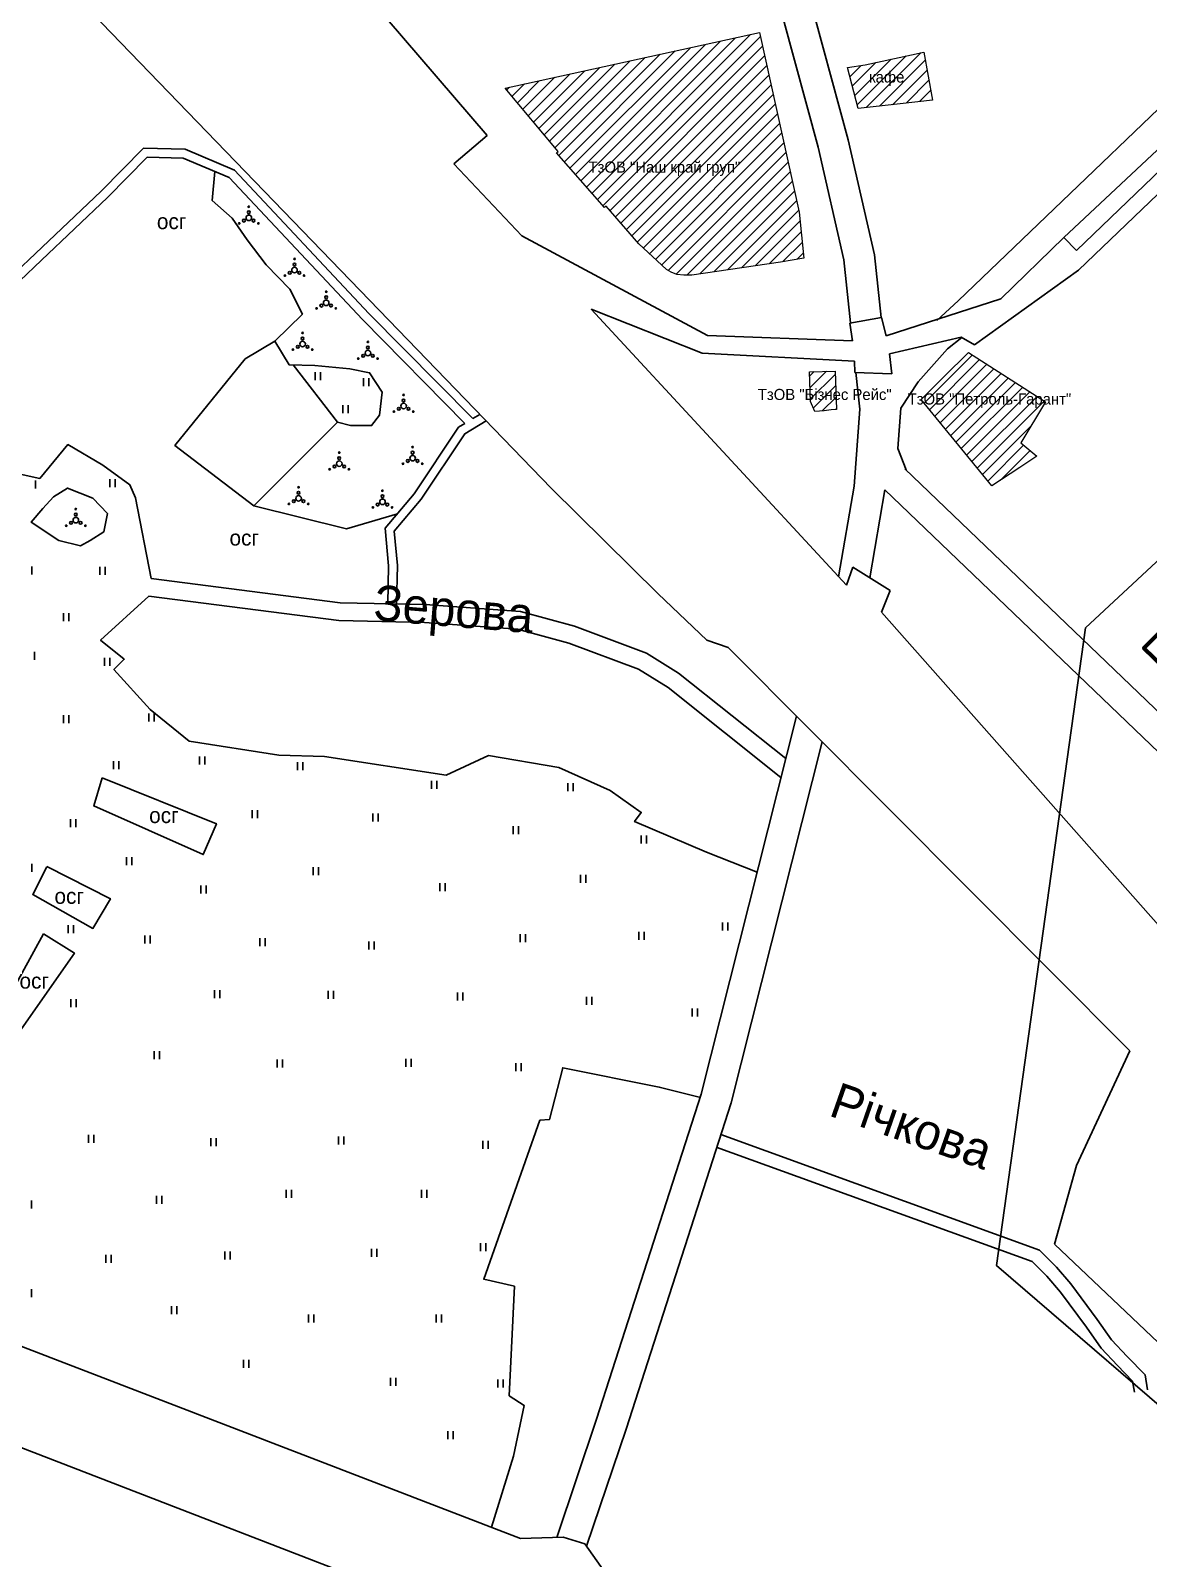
# Model space of a CAD drawing. Header units: millimetres. Extents: x 1379499 to 1411715, y 5652947 to 5671991.
# Drawn here: x 1402561 to 1403064, y 5659827 to 5660514 of the extents above; entities that cross this region are included whole.
import ezdxf
from ezdxf.enums import TextEntityAlignment as Align

# ---------------------------------------------------------------- set-up
doc = ezdxf.new("R2010")
doc.units = ezdxf.units.MM
doc.layers.add('_5Інше', color=252, linetype='Continuous', lineweight=25)
for name, color, linetype in [('вулиці', 7, 'Continuous'), ('ВулНазва', 7, 'Continuous'), ('межа по генплану', 7, 'Continuous'), ('на область', 5, 'Continuous')]:
    doc.layers.add(name, color=color, linetype=linetype)
picture_1 = doc.add_image_def('image1.bmp', size_in_pixel=(3370, 2384))
pattern_1 = [(45, (19203.3615, -9190.9644), (-2.6516504294, 2.6516504294), [])]

# ---------------------------------------------------------------- blocks, each defined once
blk = doc.blocks.new('ТуріяВодоох')
at = {"layer": '_5Інше', "color": 140}
blk.add_lwpolyline([(46794, 26148), (46913, 26470), (46854, 26483), (46712, 26500), (46792, 26790), (46939, 26743), (46986, 26762), (47000, 26832), (46966, 26845), (46866, 26931), (46906, 27218), (47118, 27415), (47272, 27533)], dxfattribs=at)
blk = doc.blocks.new('ЛвЗд')
at = {"layer": '_5Інше', "color": 204, "linetype": 'Continuous'}
for points in [[(46321.086, 27642.838), (46667.679, 27279.893)], [(46595.193, 27491.376), (46639.835, 27438.736)], [(46904.693, 27385.476), (46996.861, 27472.85)], [(47002.617, 27468.426), (46905.533, 27376.551)], [(46639.835, 27438.736), (46624.823, 27426.054)], [(46624.823, 27426.054), (46655.207, 27393.55)], [(46655.207, 27393.55), (46738.483, 27348.181)], [(46870.527, 27363.861), (46899.116, 27391.327)], [(46899.116, 27391.327), (46904.693, 27385.476)], [(46905.533, 27376.551), (46858.521, 27343.247)], [(46736.059, 27340.234), (46686.163, 27360.38)], [(46686.163, 27360.38), (46800.394, 27235.502)], [(46818.787, 27347.538), (46870.527, 27363.861)], [(46802.557, 27353.377), (46816.843, 27355.805)], [(46803.698, 27345.344), (46802.557, 27353.377)], [(46816.843, 27355.805), (46818.787, 27347.538)], [(46738.483, 27348.181), (46803.698, 27345.344)], [(46852.59, 27346.781), (46820.251, 27339.406)], [(46858.521, 27343.247), (46852.59, 27346.781)], [(46804.499, 27336.235), (46736.059, 27340.234)], [(46820.251, 27339.406), (46821.265, 27330.416)], [(46804.717, 27331.092), (46804.499, 27336.235)], [(46821.265, 27330.416), (46804.717, 27331.092)], [(46667.679, 27279.893), (46715.612, 27232.099)], [(46800.394, 27235.502), (46803.284, 27243.625)], [(46803.284, 27243.625), (46820, 27233)], [(46715.612, 27232.099), (46737.283, 27211.16)], [(46820, 27233), (46816.039, 27223.269)], [(46816.039, 27223.269), (46962.697, 27055.379)], [(46737.283, 27211.16), (46746.894, 27207.779)], [(46746.894, 27207.779), (46926.561, 27025.244)], [(46651.062, 26807.482), (45900.297, 27101.475)], [(46668.483, 26754.579), (45799.712, 27096.204)], [(46926.561, 27025.244), (46902.323, 26973.748)], [(46902.323, 26973.748), (46892.247, 26938.424)], [(46892.247, 26938.424), (47129.628, 26710.585)], [(46670.351, 26807.92), (46651.062, 26807.482)], [(46680.06, 26804.792), (46670.351, 26807.92)], [(46689, 26792), (46680.06, 26804.792)]]:
    blk.add_lwpolyline(points, dxfattribs=at)

msp = doc.modelspace()

# ---------------------------------------------------------------- hatches: boundary and pattern name
at = {"layer": 'вулиці', "lineweight": -2}
h = msp.add_hatch(dxfattribs=at)
h.set_pattern_fill('ANSI31', color=2, scale=30, style=0)
h.set_pattern_definition(pattern_1)
h.paths.add_polyline_path([(1402774.66, 5660488.42), (1402798.55, 5660459.91), (1402797.81, 5660459.25), (1402819.34, 5660434.65), (1402820.09, 5660435.31), (1402834.82, 5660418.35), (1402847.31, 5660406.83), (1402849.44, 5660405.57), (1402851.89, 5660404.59), (1402855.09, 5660404.23), (1402858.69, 5660404.35), (1402898.67, 5660410.2), (1402909.04, 5660411.92), (1402906.95, 5660432.55), (1402889.17, 5660513.41)])
h.paths.add_polyline_path([(1402798.02, 5660448.6), (1402894.69, 5660448.6), (1402894.69, 5660456.1), (1402798.02, 5660456.1)], flags=25)
h = msp.add_hatch(dxfattribs=at)
h.set_pattern_fill('ANSI31', color=2, scale=30, style=0)
h.set_pattern_definition(pattern_1)
h.paths.add_polyline_path([(1402936.74, 5660498.93), (1402928.79, 5660497.67), (1402933.48, 5660479.29), (1402949.74, 5660481.04), (1402960.45, 5660482.33), (1402967.06, 5660483), (1402963.06, 5660504.65)])
h.paths.add_polyline_path([(1402936.42, 5660490.33), (1402956.42, 5660490.33), (1402956.42, 5660495.33), (1402936.42, 5660495.33)], flags=24)
h = msp.add_hatch(dxfattribs=at)
h.set_pattern_fill('ANSI31', color=2, scale=30, style=0)
h.set_pattern_definition(pattern_1)
h.paths.add_polyline_path([(1402983.15, 5660369.54), (1402972.08, 5660358.47), (1402961.9, 5660348.28), (1402993.71, 5660309.45), (1403006.29, 5660317.76), (1403013.95, 5660322.83), (1403006.73, 5660328.82), (1403017.89, 5660347.26)])
h.paths.add_polyline_path([(1402941.78, 5660344.11), (1403043.45, 5660344.11), (1403043.45, 5660351.61), (1402941.78, 5660351.61)], flags=9)
h = msp.add_hatch(dxfattribs=at)
h.set_pattern_fill('ANSI31', color=2, scale=30, style=0)
h.set_pattern_definition(pattern_1)
h.paths.add_polyline_path([(1402923.14, 5660361.13), (1402911.67, 5660360.81), (1402912.03, 5660347.44), (1402914.02, 5660342.88), (1402918.26, 5660343.31), (1402921.37, 5660343.65), (1402923.79, 5660343.87)])
h.paths.add_polyline_path([(1402875.17, 5660347.02), (1402961.84, 5660347.02), (1402961.84, 5660354.52), (1402875.17, 5660354.52)], flags=9)

# ---------------------------------------------------------------- linework, layer by layer
at = {"layer": 'вулиці', "color": 7}
for p, q in [((1402689.17, 5660357.01), (1402689.17, 5660360.61)), ((1402691.57, 5660357.01), (1402691.57, 5660360.61)), ((1402711.04, 5660354.36), (1402711.04, 5660357.96)), ((1402713.44, 5660354.36), (1402713.44, 5660357.96)), ((1402701.67, 5660342.19), (1402701.67, 5660345.79)), ((1402704.07, 5660342.19), (1402704.07, 5660345.79)), ((1402563.32, 5660308.33), (1402563.32, 5660311.93)), ((1402596.87, 5660308.88), (1402596.87, 5660312.48)), ((1402599.27, 5660308.88), (1402599.27, 5660312.48)), ((1402561.67, 5660269.65), (1402561.67, 5660273.25)), ((1402592.28, 5660269.44), (1402592.28, 5660273.04)), ((1402594.68, 5660269.44), (1402594.68, 5660273.04)), ((1402575.98, 5660248.57), (1402575.98, 5660252.17)), ((1402578.38, 5660248.57), (1402578.38, 5660252.17)), ((1402562.92, 5660231.16), (1402562.92, 5660234.76)), ((1402594.36, 5660228.45), (1402594.36, 5660232.05)), ((1402596.76, 5660228.45), (1402596.76, 5660232.05)), ((1402614.42, 5660203.54), (1402614.42, 5660207.14)), ((1402616.82, 5660203.54), (1402616.82, 5660207.14)), ((1402575.98, 5660202.78), (1402575.98, 5660206.38)), ((1402578.38, 5660202.78), (1402578.38, 5660206.38)), ((1402637.19, 5660184.13), (1402637.19, 5660187.73)), ((1402639.59, 5660184.13), (1402639.59, 5660187.73)), ((1402598.54, 5660182.04), (1402598.54, 5660185.64)), ((1402600.94, 5660182.04), (1402600.94, 5660185.64)), ((1402681.28, 5660181.6), (1402681.28, 5660185.2)), ((1402683.68, 5660181.6), (1402683.68, 5660185.2)), ((1402741.54, 5660173.18), (1402741.54, 5660176.78)), ((1402743.94, 5660173.18), (1402743.94, 5660176.78)), ((1402802.91, 5660172.15), (1402802.91, 5660175.75)), ((1402805.31, 5660172.15), (1402805.31, 5660175.75)), ((1402579.11, 5660155.89), (1402579.11, 5660159.49)), ((1402581.51, 5660155.89), (1402581.51, 5660159.49)), ((1402660.83, 5660160), (1402660.83, 5660163.6)), ((1402663.23, 5660160), (1402663.23, 5660163.6)), ((1402715.18, 5660158.44), (1402715.18, 5660162.04)), ((1402717.58, 5660158.44), (1402717.58, 5660162.04)), ((1402778.31, 5660152.8), (1402778.31, 5660156.4)), ((1402780.71, 5660152.8), (1402780.71, 5660156.4)), ((1402835.89, 5660148.61), (1402835.89, 5660152.21)), ((1402838.29, 5660148.61), (1402838.29, 5660152.21)), ((1402561.66, 5660135.86), (1402561.66, 5660139.46)), ((1402604.39, 5660138.78), (1402604.39, 5660142.38)), ((1402606.79, 5660138.78), (1402606.79, 5660142.38)), ((1402688.3, 5660134.31), (1402688.3, 5660137.91)), ((1402690.7, 5660134.31), (1402690.7, 5660137.91)), ((1402808.67, 5660130.83), (1402808.67, 5660134.43)), ((1402811.07, 5660130.83), (1402811.07, 5660134.43)), ((1402637.75, 5660126.14), (1402637.75, 5660129.74)), ((1402640.15, 5660126.14), (1402640.15, 5660129.74)), ((1402745.33, 5660127.17), (1402745.33, 5660130.77)), ((1402747.73, 5660127.17), (1402747.73, 5660130.77)), ((1402578.06, 5660108.24), (1402578.06, 5660111.84)), ((1402580.46, 5660108.24), (1402580.46, 5660111.84)), ((1402872.54, 5660109.39), (1402872.54, 5660112.99)), ((1402874.94, 5660109.39), (1402874.94, 5660112.99)), ((1402612.62, 5660103.57), (1402612.62, 5660107.17)), ((1402615.02, 5660103.57), (1402615.02, 5660107.17)), ((1402664.34, 5660102.4), (1402664.34, 5660106)), ((1402666.74, 5660102.4), (1402666.74, 5660106)), ((1402713.43, 5660100.94), (1402713.43, 5660104.54)), ((1402715.83, 5660100.94), (1402715.83, 5660104.54)), ((1402781.45, 5660104.16), (1402781.45, 5660107.76)), ((1402783.85, 5660104.16), (1402783.85, 5660107.76)), ((1402834.84, 5660105.21), (1402834.84, 5660108.81)), ((1402837.24, 5660105.21), (1402837.24, 5660108.81)), ((1402579.32, 5660075.01), (1402579.32, 5660078.61)), ((1402581.72, 5660075.01), (1402581.72, 5660078.61)), ((1402643.88, 5660079.05), (1402643.88, 5660082.65)), ((1402646.28, 5660079.05), (1402646.28, 5660082.65)), ((1402695.02, 5660078.76), (1402695.02, 5660082.36)), ((1402697.42, 5660078.76), (1402697.42, 5660082.36)), ((1402753.3, 5660077.92), (1402753.3, 5660081.52)), ((1402755.7, 5660077.92), (1402755.7, 5660081.52)), ((1402811.29, 5660075.92), (1402811.29, 5660079.52)), ((1402813.69, 5660075.92), (1402813.69, 5660079.52)), ((1402858.92, 5660070.7), (1402858.92, 5660074.3)), ((1402861.32, 5660070.7), (1402861.32, 5660074.3)), ((1402616.77, 5660051.49), (1402616.77, 5660055.09)), ((1402619.17, 5660051.49), (1402619.17, 5660055.09)), ((1402672.12, 5660047.81), (1402672.12, 5660051.41)), ((1402674.52, 5660047.81), (1402674.52, 5660051.41)), ((1402730.06, 5660048.06), (1402730.06, 5660051.66)), ((1402732.46, 5660048.06), (1402732.46, 5660051.66)), ((1402779.5, 5660046.22), (1402779.5, 5660049.82)), ((1402781.9, 5660046.22), (1402781.9, 5660049.82)), ((1402587.26, 5660013.9), (1402587.26, 5660017.5)), ((1402589.66, 5660013.9), (1402589.66, 5660017.5)), ((1402642.23, 5660012.42), (1402642.23, 5660016.02)), ((1402644.63, 5660012.42), (1402644.63, 5660016.02)), ((1402699.79, 5660013.16), (1402699.79, 5660016.76)), ((1402702.19, 5660013.16), (1402702.19, 5660016.76)), ((1402764.74, 5660011.21), (1402764.74, 5660014.81)), ((1402767.14, 5660011.21), (1402767.14, 5660014.81)), ((1402561.62, 5659984.41), (1402561.62, 5659988.01)), ((1402617.9, 5659986.51), (1402617.9, 5659990.11)), ((1402620.3, 5659986.51), (1402620.3, 5659990.11)), ((1402676.19, 5659989.09), (1402676.19, 5659992.69)), ((1402678.59, 5659989.09), (1402678.59, 5659992.69)), ((1402737.07, 5659989.09), (1402737.07, 5659992.69)), ((1402739.47, 5659989.09), (1402739.47, 5659992.69)), ((1402714.56, 5659962.56), (1402714.56, 5659966.16)), ((1402716.96, 5659962.56), (1402716.96, 5659966.16)), ((1402763.63, 5659965.14), (1402763.63, 5659968.74)), ((1402766.03, 5659965.14), (1402766.03, 5659968.74)), ((1402595.02, 5659959.98), (1402595.02, 5659963.58)), ((1402597.42, 5659959.98), (1402597.42, 5659963.58)), ((1402648.52, 5659961.45), (1402648.52, 5659965.05)), ((1402650.92, 5659961.45), (1402650.92, 5659965.05)), ((1402561.63, 5659944.5), (1402561.63, 5659948.1)), ((1402624.54, 5659936.76), (1402624.54, 5659940.36)), ((1402626.94, 5659936.76), (1402626.94, 5659940.36)), ((1402686.15, 5659933.07), (1402686.15, 5659936.67)), ((1402688.55, 5659933.07), (1402688.55, 5659936.67)), ((1402743.71, 5659933.07), (1402743.71, 5659936.67)), ((1402746.11, 5659933.07), (1402746.11, 5659936.67)), ((1402657.03, 5659912.69), (1402657.03, 5659916.29)), ((1402659.43, 5659912.69), (1402659.43, 5659916.29)), ((1402723.08, 5659904.58), (1402723.08, 5659908.18)), ((1402725.48, 5659904.58), (1402725.48, 5659908.18)), ((1402771.41, 5659903.84), (1402771.41, 5659907.44)), ((1402773.81, 5659903.84), (1402773.81, 5659907.44)), ((1402748.9, 5659880.62), (1402748.9, 5659884.22)), ((1402751.3, 5659880.62), (1402751.3, 5659884.22))]:
    msp.add_line(p, q, dxfattribs=at)
for points in [[(1402312.86, 5662707.03), (1402346.71, 5662570.16), (1402380.67, 5662446.64), (1402432.22, 5662257.59), (1402468.75, 5662123.01), (1402537.46, 5661874.37), (1402588.91, 5661674.65), (1402659.86, 5661417.03), (1402703.44, 5661254.47), (1402736.19, 5661132.74), (1402807.64, 5660861.65), (1402838.48, 5660747.23), (1402868.27, 5660635.63), (1402915.5, 5660461.81), (1402927.12, 5660411.15), (1402930.12, 5660382.77)], [(1403026.15, 5660421.23), (1403128.81, 5660517.33), (1403398.49, 5660783.29), (1403449.18, 5660835.85), (1403591.02, 5660968.49), (1403781.5, 5661159.63), (1403999.12, 5661377.83), (1404044.56, 5661437.26), (1404109.46, 5661525.98), (1404173.77, 5661619.23), (1404230.91, 5661703.81)], [(1402978.55, 5660392.69), (1403119.05, 5660527.36), (1403369.7, 5660774.56)], [(1402887.81, 5660617.09), (1402929.09, 5660465.21), (1402940.95, 5660413.46), (1402943.94, 5660385.2)], [(1402978.55, 5660392.69), (1402968.99, 5660383.9)], [(1402930.91, 5660375.34), (1402930.98, 5660374.69)], [(1402946.11, 5660376.98), (1402946.03, 5660377.17)], [(1402955.1, 5660316.62), (1402951.44, 5660326.31), (1402952.71, 5660344.42), (1402960.54, 5660356.25), (1402973.72, 5660371.13), (1402980.19, 5660376.24)], [(1402932.49, 5660360.43), (1402934.23, 5660343.97), (1402931.68, 5660309.42), (1402924.73, 5660268.58)], [(1402945.59, 5660307.73), (1402938.86, 5660268.16)], [(1404318.62, 5658976.38), (1404320.4, 5658986.08), (1404316.76, 5658997.38), (1404285.88, 5659013.83), (1404245.51, 5659037.3), (1404212.06, 5659070.11), (1404122.2, 5659161.86), (1404088.75, 5659197.68), (1404059.78, 5659272.58), (1404043.21, 5659307.21), (1404014.26, 5659369.6), (1404001.14, 5659393.18), (1403976.46, 5659423.15), (1403935.63, 5659458.51), (1403885.28, 5659489.96), (1403806.33, 5659536.54), (1403715.64, 5659592.83), (1403654.96, 5659642.4), (1403595, 5659696.24), (1403521.94, 5659763.41), (1403415.43, 5659863.34), (1403224.86, 5660040.03), (1402945.59, 5660307.73)], [(1402905.77, 5660205.91), (1402905.75, 5660205.85), (1402862.91, 5660035.75), (1402815.83, 5659889.54), (1402797.89, 5659836.41)], [(1402917.29, 5660194.35), (1402876.37, 5660031.9), (1402829.12, 5659885.15), (1402811.3, 5659832.37)]]:
    msp.add_lwpolyline(points, dxfattribs=at)
at = {"layer": 'вулиці', "color": 7, "lineweight": -2}
for points in [[(1402402.9, 5660406.48), (1402411.4, 5660417.05), (1402429.37, 5660418.87), (1402458.18, 5660414.63), (1402479.43, 5660414.63), (1402496.61, 5660414.28), (1402514.59, 5660413.5), (1402526.16, 5660410.43), (1402538.77, 5660405), (1402544.79, 5660404.25), (1402554.52, 5660405.56), (1402563.34, 5660413.97), (1402592.93, 5660442.11), (1402612.05, 5660461.47), (1402630.73, 5660460.9), (1402652.89, 5660451.57), (1402713.38, 5660387.08), (1402760.13, 5660339.73)], [(1402393.06, 5660381.62), (1402393.35, 5660382.06), (1402403.01, 5660400.22), (1402413.47, 5660413.24), (1402429.28, 5660414.84), (1402457.88, 5660410.63), (1402479.39, 5660410.63), (1402496.48, 5660410.28), (1402513.98, 5660409.52), (1402524.85, 5660406.64), (1402537.71, 5660401.11), (1402544.81, 5660400.22), (1402556.34, 5660401.77), (1402566.09, 5660411.07), (1402595.73, 5660439.25), (1402613.67, 5660457.42), (1402629.87, 5660456.92), (1402650.55, 5660448.21), (1402710.5, 5660384.3), (1402756.59, 5660337.61)], [(1402644.08, 5660450.94), (1402642.95, 5660437.84), (1402651.83, 5660429.85), (1402658.63, 5660420.1), (1402667.22, 5660408.86), (1402677.87, 5660397.92), (1402683.5, 5660386.68), (1402671.07, 5660374.56), (1402677.58, 5660363.92), (1402689.12, 5660363.62), (1402704.81, 5660362.14), (1402713.69, 5660360.37), (1402719.33, 5660351.7), (1402718.15, 5660341.35), (1402714.6, 5660336.62), (1402705.13, 5660336.62), (1402699.21, 5660338.1), (1402661.62, 5660300.46), (1402703.35, 5660290.11), (1402726.2, 5660296.96)], [(1402661.62, 5660300.46), (1402626.1, 5660327.66), (1402657.77, 5660366.69), (1402671.07, 5660374.56)], [(1402679.31, 5660363.87), (1402699.21, 5660338.1)], [(1402756.59, 5660337.61), (1402753.73, 5660335.89), (1402733.74, 5660305.94), (1402720.67, 5660290.38), (1402722.2, 5660273.55), (1402721.85, 5660256.4)], [(1402766.16, 5660338.68), (1402756.55, 5660332.92), (1402736.94, 5660303.54), (1402724.8, 5660289.08), (1402726.2, 5660273.69), (1402725.85, 5660256.32)], [(1402763.31, 5660341.63), (1402760.13, 5660339.73)], [(1402553.79, 5660315.3), (1402565.32, 5660312.81), (1402577.94, 5660328.02), (1402593.71, 5660318.79), (1402605.9, 5660309.98), (1402608.36, 5660304.14), (1402615.38, 5660267.75)], [(1403892.03, 5659501.07), (1403892.03, 5659501.07), (1403813.06, 5659547.66), (1403723.21, 5659603.43), (1403663.42, 5659652.27), (1403603.74, 5659705.86), (1403530.79, 5659772.93), (1403424.29, 5659872.85), (1403233.78, 5660049.49), (1402954.59, 5660317.11)], [(1402571.43, 5660304.6), (1402577.81, 5660308.49), (1402589.16, 5660303.98), (1402595.72, 5660297.07), (1402594.12, 5660288.74), (1402588.01, 5660284.94), (1402583.66, 5660282.46), (1402573.82, 5660284.94), (1402561.5, 5660293.08), (1402566.73, 5660299.37), (1402571.43, 5660304.6)], [(1402900.95, 5660186.81), (1402852.71, 5660225.25), (1402838.26, 5660234.22), (1402805.86, 5660246.31), (1402781.66, 5660252.94), (1402738.72, 5660256.06), (1402700.47, 5660256.84), (1402615.38, 5660267.75)], [(1402888.09, 5660135.74), (1402865.33, 5660144.74), (1402832.98, 5660158.42), (1402835.92, 5660162.57), (1402822.02, 5660172.39), (1402798.81, 5660182.72), (1402767.29, 5660188.14), (1402748.23, 5660179.36), (1402693.48, 5660187.71), (1402672.93, 5660188.37), (1402632.48, 5660194.66), (1402614.91, 5660208.9), (1402598.67, 5660226.79), (1402603.3, 5660231.47), (1402592.69, 5660240.08), (1402614.36, 5660259.82)], [(1402898.81, 5660178.29), (1402848.09, 5660218.7), (1402834.72, 5660227), (1402803.4, 5660238.69), (1402780.3, 5660245.01), (1402738.35, 5660248.06), (1402699.88, 5660248.85), (1402614.36, 5660259.82)], [(1402593.32, 5660178.12), (1402644.8, 5660157.44), (1402638.88, 5660143.62), (1402589.56, 5660165.5), (1402593.32, 5660178.12)], [(1402568.47, 5660138.17), (1402597.07, 5660123.69), (1402589.25, 5660110.36), (1402562.18, 5660125.6), (1402568.52, 5660138.14)], [(1402566.94, 5660107.88), (1402580.86, 5660099.31), (1402556.07, 5660063.69), (1402546.73, 5660071.12), (1402566.94, 5660107.88)], [(1402768.58, 5659840.93), (1402778.52, 5659872.9), (1402783.25, 5659895.76), (1402776.55, 5659900.09), (1402778.91, 5659949.36), (1402765.1, 5659952.51), (1402790.38, 5660024.03), (1402794.72, 5660024.42), (1402800.64, 5660047.68), (1402844.03, 5660039.01), (1402862.55, 5660034.34)], [(1402871.78, 5660017.62), (1403015.11, 5659965.67), (1403022.85, 5659958), (1403029.31, 5659950.53), (1403041.1, 5659934.45), (1403047.58, 5659925.28), (1403054.55, 5659917.82), (1403062.66, 5659909.46), (1403063.8, 5659902.75)], [(1402869.73, 5660011.98), (1403011.82, 5659960.48), (1403018.46, 5659953.9), (1403024.62, 5659946.79), (1403036.23, 5659930.95), (1403042.92, 5659921.49), (1403050.21, 5659913.68), (1403057.06, 5659906.62), (1403057.89, 5659901.75)]]:
    msp.add_lwpolyline(points, dxfattribs=at)
at = {"layer": 'вулиці', "color": 7}
for centre, radius in [((1402659.36, 5660435.07), 0.312), ((1402655.03, 5660427.57), 0.312), ((1402657.19, 5660428.82), 0.625), ((1402659.36, 5660430.07), 1.25), ((1402659.36, 5660432.57), 0.625), ((1402661.52, 5660428.82), 0.625), ((1402663.69, 5660427.57), 0.312), ((1402677.77, 5660405.33), 0.625), ((1402679.93, 5660406.58), 1.25), ((1402679.93, 5660409.08), 0.625), ((1402679.93, 5660411.58), 0.312), ((1402682.1, 5660405.33), 0.625), ((1402675.6, 5660404.08), 0.312), ((1402684.26, 5660404.08), 0.312), ((1402694.19, 5660391.83), 1.25), ((1402694.19, 5660394.33), 0.625), ((1402694.19, 5660396.83), 0.312), ((1402689.86, 5660389.33), 0.312), ((1402692.02, 5660390.58), 0.625), ((1402696.35, 5660390.58), 0.625), ((1402698.52, 5660389.33), 0.312), ((1402683.56, 5660378.31), 0.312), ((1402681.4, 5660372.06), 0.625), ((1402683.56, 5660373.31), 1.25), ((1402683.56, 5660375.81), 0.625), ((1402685.73, 5660372.06), 0.625), ((1402712.95, 5660371.74), 0.625), ((1402712.95, 5660374.24), 0.312), ((1402679.23, 5660370.81), 0.312), ((1402687.89, 5660370.81), 0.312), ((1402708.62, 5660366.74), 0.312), ((1402710.79, 5660367.99), 0.625), ((1402712.95, 5660369.24), 1.25), ((1402715.12, 5660367.99), 0.625), ((1402717.29, 5660366.74), 0.312), ((1402726.84, 5660344.18), 0.625), ((1402729.01, 5660345.43), 1.25), ((1402729.01, 5660347.93), 0.625), ((1402729.01, 5660350.43), 0.312), ((1402731.17, 5660344.18), 0.625), ((1402724.68, 5660342.93), 0.312), ((1402733.34, 5660342.93), 0.312), ((1402700.07, 5660324.46), 0.312), ((1402733.08, 5660324.44), 0.625), ((1402733.08, 5660326.94), 0.312), ((1402695.74, 5660316.96), 0.312), ((1402697.9, 5660318.21), 0.625), ((1402700.07, 5660319.46), 1.25), ((1402700.07, 5660321.96), 0.625), ((1402702.23, 5660318.21), 0.625), ((1402704.4, 5660316.96), 0.312), ((1402728.75, 5660319.44), 0.312), ((1402730.91, 5660320.69), 0.625), ((1402733.08, 5660321.94), 1.25), ((1402735.24, 5660320.69), 0.625), ((1402737.41, 5660319.44), 0.312), ((1402679.59, 5660302.62), 0.625), ((1402681.75, 5660303.87), 1.25), ((1402681.75, 5660306.37), 0.625), ((1402681.75, 5660308.87), 0.312), ((1402683.92, 5660302.62), 0.625), ((1402719.51, 5660302.29), 1.25), ((1402719.51, 5660304.79), 0.625), ((1402719.51, 5660307.29), 0.312), ((1402581.52, 5660296.55), 0.625), ((1402581.52, 5660299.05), 0.312), ((1402677.42, 5660301.37), 0.312), ((1402686.08, 5660301.37), 0.312), ((1402715.18, 5660299.79), 0.312), ((1402717.35, 5660301.04), 0.625), ((1402721.68, 5660301.04), 0.625), ((1402723.84, 5660299.79), 0.312), ((1402577.19, 5660291.55), 0.312), ((1402579.36, 5660292.8), 0.625), ((1402581.52, 5660294.05), 1.25), ((1402583.69, 5660292.8), 0.625), ((1402585.85, 5660291.55), 0.312)]:
    msp.add_circle(centre, radius, dxfattribs=at)
at = {"layer": 'ВулНазва', "color": 7, "lineweight": 9}
for points in [[(1402889.17, 5660513.41), (1402906.95, 5660432.55), (1402909.04, 5660411.92), (1402898.67, 5660410.2), (1402858.69, 5660404.35), (1402855.09, 5660404.23), (1402851.89, 5660404.59), (1402849.44, 5660405.57), (1402847.31, 5660406.83), (1402834.82, 5660418.35), (1402820.09, 5660435.31), (1402819.34, 5660434.65), (1402797.81, 5660459.25), (1402798.55, 5660459.91), (1402774.66, 5660488.42), (1402889.17, 5660513.41)], [(1402928.79, 5660497.67), (1402936.74, 5660498.93), (1402963.06, 5660504.65), (1402967.06, 5660483), (1402960.45, 5660482.33), (1402949.74, 5660481.04), (1402933.48, 5660479.29), (1402928.79, 5660497.67)], [(1403006.73, 5660328.82), (1403013.95, 5660322.83), (1403006.29, 5660317.76), (1402993.71, 5660309.45), (1402961.9, 5660348.28), (1402972.08, 5660358.47), (1402983.15, 5660369.54), (1403017.89, 5660347.26), (1403006.73, 5660328.82)], [(1402911.67, 5660360.81), (1402923.14, 5660361.13), (1402923.79, 5660343.87), (1402921.37, 5660343.65), (1402918.26, 5660343.31), (1402914.02, 5660342.88), (1402912.03, 5660347.44), (1402911.67, 5660360.81)]]:
    msp.add_lwpolyline(points, close=True, dxfattribs=at)
at = {"layer": 'межа по генплану', "color": 5, "lineweight": 70}
msp.add_lwpolyline([(1403498.61, 5660670.42), (1403062.12, 5660236.51), (1403262.54, 5660042.7), (1403270.55, 5660081.97), (1403298.31, 5660148.04), (1403332.55, 5660182.5), (1403382.05, 5660222.09), (1403369.19, 5660262.81), (1403365.82, 5660290.11), (1403376.93, 5660309.65), (1403400.94, 5660313.97), (1403428.02, 5660317.3), (1403457.5, 5660313.45), (1403512.85, 5660332.34), (1403553.81, 5660379.65), (1403582.29, 5660409.54)], dxfattribs=at)

# ---------------------------------------------------------------- block references
at = {"layer": 'вулиці', "color": 7}
msp.add_blockref('ТуріяВодоох', (1356129.87, 5633027.66), dxfattribs=at)
at = {"layer": 'ВулНазва', "color": 7, "lineweight": 9, "rotation": 0.3369352804739994}
msp.add_blockref('ЛвЗд', (1356288.93, 5632754.59), dxfattribs=at)

# ---------------------------------------------------------------- texts
at = {"layer": 'вулиці', "color": 7}
for p in [(1402617.99, 5660424.98), (1402650.67, 5660282.63), (1402614.51, 5660157.77), (1402571.91, 5660121.43), (1402556.18, 5660083.29)]:
    msp.add_text('осг', height=7, dxfattribs=at).set_placement(p)
at = {"layer": 'ВулНазва', "color": 7, "lineweight": 9}
for s, p in [('кафе', (1402946.42, 5660492.83)), ('ТзОВ "Наш край груп"', (1402846.36, 5660452.35)), ('ТзОВ "Бізнес Рейс"', (1402918.51, 5660350.77)), ('ТзОВ "Петроль-Гарант"', (1402992.62, 5660347.86))]:
    msp.add_text(s, height=5, dxfattribs=at).set_placement(p, align=Align.MIDDLE)
at = {"layer": 'ВулНазва', "color": 1, "lineweight": 9}
for s, rotation, p in [('Зерова', 355.23995, (1402751.47, 5660251.79)), ('Рiчкова', 340.72763, (1402957.78, 5660021.83))]:
    msp.add_text(s, height=16, rotation=rotation, dxfattribs=at).set_placement(p, align=Align.MIDDLE)

# ---------------------------------------------------------------- pictures from other files: only their frames are drawn
at = {"layer": 'на область', "color": 7, "lineweight": -2}
image = msp.add_image(picture_1, insert=(1395288.55, 5652947.02), size_in_units=(16426, 11620.05), dxfattribs=at)
image.dxf.flags = 7

doc.saveas('drawing.dxf')
